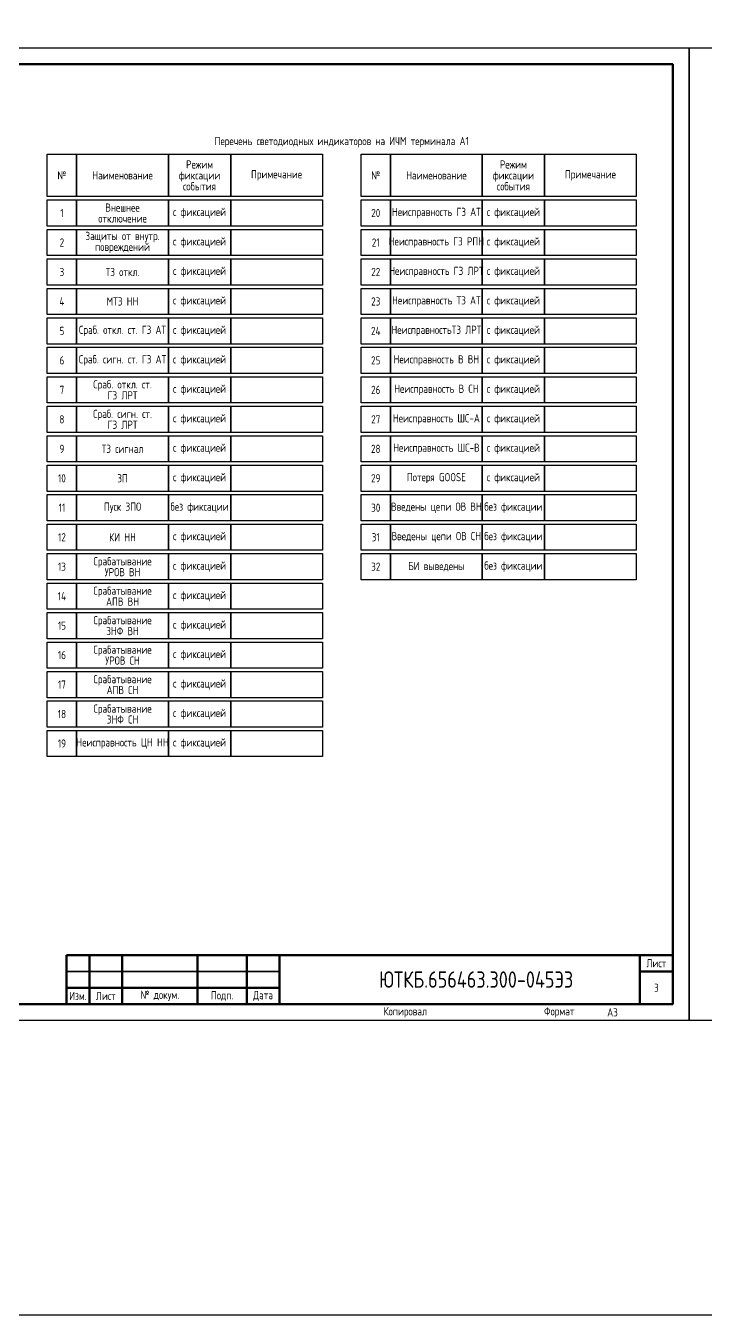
# Model space of a CAD drawing. Header units: millimetres. Extents: x -1117 to 2934, y -90 to 586.
# Drawn here: x 1057.6 to 1264.9, y -90 to 303.8 of the extents above; entities that cross this region are included whole.
import ezdxf

# ---------------------------------------------------------------- set-up
doc = ezdxf.new("R2010")
doc.units = ezdxf.units.MM
doc.styles.add('Gost_type_A', font='GOST_A.TTF')

# ---------------------------------------------------------------- blocks, each defined once
blk = doc.blocks.new('Формат_А3')
blk.add_lwpolyline([(-420, 297), (0, 297), (0, 0), (-420, 0)], close=True)
at = {"lineweight": 50}
blk.add_lwpolyline([(-400, 292), (-5, 292), (-5, 5), (-400, 5)], close=True, dxfattribs=at)
blk = doc.blocks.new('Штамп малый нижний')
at = {"lineweight": 50}
for points in [[(-185, 15), (-178, 15), (-178, 5), (-185, 5)], [(-178, 15), (-168, 15), (-168, 5), (-178, 5)], [(-168, 15), (-145, 15), (-145, 5), (-168, 5)], [(-145, 15), (-130, 15), (-130, 5), (-145, 5)], [(-130, 15), (-120, 15), (-120, 5), (-130, 5)], [(-120, 15), (-10, 15), (-10, 0), (-120, 0)], [(-10, 15), (0, 15), (0, 10), (-10, 10)], [(-10, 10), (0, 10), (0, 0), (-10, 0)], [(-185, 5), (-178, 5), (-178, 0), (-185, 0)], [(-178, 5), (-168, 5), (-168, 0), (-178, 0)], [(-168, 5), (-145, 5), (-145, 0), (-168, 0)], [(-145, 5), (-130, 5), (-130, 0), (-145, 0)], [(-130, 5), (-120, 5), (-120, 0), (-130, 0)]]:
    blk.add_lwpolyline(points, close=True, dxfattribs=at)
for points in [[(-185, 15), (-178, 15), (-178, 10), (-185, 10)], [(-178, 15), (-168, 15), (-168, 10), (-178, 10)], [(-168, 15), (-145, 15), (-145, 10), (-168, 10)], [(-145, 15), (-130, 15), (-130, 10), (-145, 10)], [(-130, 15), (-120, 15), (-120, 10), (-130, 10)], [(-185, 10), (-178, 10), (-178, 5), (-185, 5)], [(-178, 10), (-168, 10), (-168, 5), (-178, 5)], [(-168, 10), (-145, 10), (-145, 5), (-168, 5)], [(-145, 10), (-130, 10), (-130, 5), (-145, 5)], [(-130, 10), (-120, 10), (-120, 5), (-130, 5)]]:
    blk.add_lwpolyline(points, close=True)
at = {"char_height": 2.5, "style": 'Gost_type_A'}
for s, insert, width, attachment_point in [('Лист', (-5, 12.5), 10, 5), ('№ докум.', (-156.5, 2.5), 23, 5), ('Подп.', (-137.5, 2.5), 15, 5), ('Дата', (-125, 2.5), 10, 5), ('Изм.', (-181.5, 2.5), 7, 5), ('Лист', (-173, 2.5), 10, 5), ('Копировал', (-75, -2.53), 13.1202, 6), ('Формат', (-30, -2.53), 13.1202, 6)]:
    blk.add_mtext(s, dxfattribs=dict(at, insert=insert, width=width, attachment_point=attachment_point))

msp = doc.modelspace()

# ---------------------------------------------------------------- linework, layer by layer
for points in [[(-1117.42, 586), (2934.29, 586), (2934.29, -90), (-1117.42, -90)], [(1064.11, 264.58), (1073.11, 264.58), (1073.11, 251.58), (1064.11, 251.58)], [(1073.11, 264.58), (1101.11, 264.58), (1101.11, 251.58), (1073.11, 251.58)], [(1101.11, 264.58), (1120.11, 264.58), (1120.11, 251.58), (1101.11, 251.58)], [(1120.11, 264.58), (1148.11, 264.58), (1148.11, 251.58), (1120.11, 251.58)], [(1159.87, 264.58), (1168.87, 264.58), (1168.87, 251.58), (1159.87, 251.58)], [(1168.87, 264.58), (1196.87, 264.58), (1196.87, 251.58), (1168.87, 251.58)], [(1196.87, 264.58), (1215.87, 264.58), (1215.87, 251.58), (1196.87, 251.58)], [(1215.87, 264.58), (1243.87, 264.58), (1243.87, 251.58), (1215.87, 251.58)], [(1064.11, 250.58), (1073.11, 250.58), (1073.11, 242.58), (1064.11, 242.58)], [(1073.11, 250.58), (1101.11, 250.58), (1101.11, 242.58), (1073.11, 242.58)], [(1101.11, 250.58), (1120.11, 250.58), (1120.11, 242.58), (1101.11, 242.58)], [(1120.11, 250.58), (1148.11, 250.58), (1148.11, 242.58), (1120.11, 242.58)], [(1159.87, 250.58), (1168.87, 250.58), (1168.87, 242.58), (1159.87, 242.58)], [(1168.87, 250.58), (1196.87, 250.58), (1196.87, 242.58), (1168.87, 242.58)], [(1196.87, 250.58), (1215.87, 250.58), (1215.87, 242.58), (1196.87, 242.58)], [(1215.87, 250.58), (1243.87, 250.58), (1243.87, 242.58), (1215.87, 242.58)], [(1064.11, 241.58), (1073.11, 241.58), (1073.11, 233.58), (1064.11, 233.58)], [(1073.11, 241.58), (1101.11, 241.58), (1101.11, 233.58), (1073.11, 233.58)], [(1101.11, 241.58), (1120.11, 241.58), (1120.11, 233.58), (1101.11, 233.58)], [(1120.11, 241.58), (1148.11, 241.58), (1148.11, 233.58), (1120.11, 233.58)], [(1159.87, 241.58), (1168.87, 241.58), (1168.87, 233.58), (1159.87, 233.58)], [(1168.87, 241.58), (1196.87, 241.58), (1196.87, 233.58), (1168.87, 233.58)], [(1196.87, 241.58), (1215.87, 241.58), (1215.87, 233.58), (1196.87, 233.58)], [(1215.87, 241.58), (1243.87, 241.58), (1243.87, 233.58), (1215.87, 233.58)], [(1064.11, 232.58), (1073.11, 232.58), (1073.11, 224.58), (1064.11, 224.58)], [(1073.11, 232.58), (1101.11, 232.58), (1101.11, 224.58), (1073.11, 224.58)], [(1101.11, 232.58), (1120.11, 232.58), (1120.11, 224.58), (1101.11, 224.58)], [(1120.11, 232.58), (1148.11, 232.58), (1148.11, 224.58), (1120.11, 224.58)], [(1159.87, 232.58), (1168.87, 232.58), (1168.87, 224.58), (1159.87, 224.58)], [(1168.87, 232.58), (1196.87, 232.58), (1196.87, 224.58), (1168.87, 224.58)], [(1196.87, 232.58), (1215.87, 232.58), (1215.87, 224.58), (1196.87, 224.58)], [(1215.87, 232.58), (1243.87, 232.58), (1243.87, 224.58), (1215.87, 224.58)], [(1064.11, 223.58), (1073.11, 223.58), (1073.11, 215.58), (1064.11, 215.58)], [(1073.11, 223.58), (1101.11, 223.58), (1101.11, 215.58), (1073.11, 215.58)], [(1101.11, 223.58), (1120.11, 223.58), (1120.11, 215.58), (1101.11, 215.58)], [(1120.11, 223.58), (1148.11, 223.58), (1148.11, 215.58), (1120.11, 215.58)], [(1159.87, 223.58), (1168.87, 223.58), (1168.87, 215.58), (1159.87, 215.58)], [(1168.87, 223.58), (1196.87, 223.58), (1196.87, 215.58), (1168.87, 215.58)], [(1196.87, 223.58), (1215.87, 223.58), (1215.87, 215.58), (1196.87, 215.58)], [(1215.87, 223.58), (1243.87, 223.58), (1243.87, 215.58), (1215.87, 215.58)], [(1064.11, 214.58), (1073.11, 214.58), (1073.11, 206.58), (1064.11, 206.58)], [(1073.11, 214.58), (1101.11, 214.58), (1101.11, 206.58), (1073.11, 206.58)], [(1101.11, 214.58), (1120.11, 214.58), (1120.11, 206.58), (1101.11, 206.58)], [(1120.11, 214.58), (1148.11, 214.58), (1148.11, 206.58), (1120.11, 206.58)], [(1159.87, 214.58), (1168.87, 214.58), (1168.87, 206.58), (1159.87, 206.58)], [(1168.87, 214.58), (1196.87, 214.58), (1196.87, 206.58), (1168.87, 206.58)], [(1196.87, 214.58), (1215.87, 214.58), (1215.87, 206.58), (1196.87, 206.58)], [(1215.87, 214.58), (1243.87, 214.58), (1243.87, 206.58), (1215.87, 206.58)], [(1064.11, 205.58), (1073.11, 205.58), (1073.11, 197.58), (1064.11, 197.58)], [(1073.11, 205.58), (1101.11, 205.58), (1101.11, 197.58), (1073.11, 197.58)], [(1101.11, 205.58), (1120.11, 205.58), (1120.11, 197.58), (1101.11, 197.58)], [(1120.11, 205.58), (1148.11, 205.58), (1148.11, 197.58), (1120.11, 197.58)], [(1159.87, 205.58), (1168.87, 205.58), (1168.87, 197.58), (1159.87, 197.58)], [(1168.87, 205.58), (1196.87, 205.58), (1196.87, 197.58), (1168.87, 197.58)], [(1196.87, 205.58), (1215.87, 205.58), (1215.87, 197.58), (1196.87, 197.58)], [(1215.87, 205.58), (1243.87, 205.58), (1243.87, 197.58), (1215.87, 197.58)], [(1064.11, 196.58), (1073.11, 196.58), (1073.11, 188.58), (1064.11, 188.58)], [(1073.11, 196.58), (1101.11, 196.58), (1101.11, 188.58), (1073.11, 188.58)], [(1101.11, 196.58), (1120.11, 196.58), (1120.11, 188.58), (1101.11, 188.58)], [(1120.11, 196.58), (1148.11, 196.58), (1148.11, 188.58), (1120.11, 188.58)], [(1159.87, 196.58), (1168.87, 196.58), (1168.87, 188.58), (1159.87, 188.58)], [(1168.87, 196.58), (1196.87, 196.58), (1196.87, 188.58), (1168.87, 188.58)], [(1196.87, 196.58), (1215.87, 196.58), (1215.87, 188.58), (1196.87, 188.58)], [(1215.87, 196.58), (1243.87, 196.58), (1243.87, 188.58), (1215.87, 188.58)], [(1064.11, 187.58), (1073.11, 187.58), (1073.11, 179.58), (1064.11, 179.58)], [(1073.11, 187.58), (1101.11, 187.58), (1101.11, 179.58), (1073.11, 179.58)], [(1101.11, 187.58), (1120.11, 187.58), (1120.11, 179.58), (1101.11, 179.58)], [(1120.11, 187.58), (1148.11, 187.58), (1148.11, 179.58), (1120.11, 179.58)], [(1159.87, 187.58), (1168.87, 187.58), (1168.87, 179.58), (1159.87, 179.58)], [(1168.87, 187.58), (1196.87, 187.58), (1196.87, 179.58), (1168.87, 179.58)], [(1196.87, 187.58), (1215.87, 187.58), (1215.87, 179.58), (1196.87, 179.58)], [(1215.87, 187.58), (1243.87, 187.58), (1243.87, 179.58), (1215.87, 179.58)], [(1064.11, 178.58), (1073.11, 178.58), (1073.11, 170.58), (1064.11, 170.58)], [(1073.11, 178.58), (1101.11, 178.58), (1101.11, 170.58), (1073.11, 170.58)], [(1101.11, 178.58), (1120.11, 178.58), (1120.11, 170.58), (1101.11, 170.58)], [(1120.11, 178.58), (1148.11, 178.58), (1148.11, 170.58), (1120.11, 170.58)], [(1159.87, 178.58), (1168.87, 178.58), (1168.87, 170.58), (1159.87, 170.58)], [(1168.87, 178.58), (1196.87, 178.58), (1196.87, 170.58), (1168.87, 170.58)], [(1196.87, 178.58), (1215.87, 178.58), (1215.87, 170.58), (1196.87, 170.58)], [(1215.87, 178.58), (1243.87, 178.58), (1243.87, 170.58), (1215.87, 170.58)], [(1064.11, 169.58), (1073.11, 169.58), (1073.11, 161.58), (1064.11, 161.58)], [(1073.11, 169.58), (1101.11, 169.58), (1101.11, 161.58), (1073.11, 161.58)], [(1101.11, 169.58), (1120.11, 169.58), (1120.11, 161.58), (1101.11, 161.58)], [(1120.11, 169.58), (1148.11, 169.58), (1148.11, 161.58), (1120.11, 161.58)], [(1159.87, 169.58), (1168.87, 169.58), (1168.87, 161.58), (1159.87, 161.58)], [(1168.87, 169.58), (1196.87, 169.58), (1196.87, 161.58), (1168.87, 161.58)], [(1196.87, 169.58), (1215.87, 169.58), (1215.87, 161.58), (1196.87, 161.58)], [(1215.87, 169.58), (1243.87, 169.58), (1243.87, 161.58), (1215.87, 161.58)], [(1064.11, 160.58), (1073.11, 160.58), (1073.11, 152.58), (1064.11, 152.58)], [(1073.11, 160.58), (1101.11, 160.58), (1101.11, 152.58), (1073.11, 152.58)], [(1101.11, 160.58), (1120.11, 160.58), (1120.11, 152.58), (1101.11, 152.58)], [(1120.11, 160.58), (1148.11, 160.58), (1148.11, 152.58), (1120.11, 152.58)], [(1159.87, 160.58), (1168.87, 160.58), (1168.87, 152.58), (1159.87, 152.58)], [(1168.87, 160.58), (1196.87, 160.58), (1196.87, 152.58), (1168.87, 152.58)], [(1196.87, 160.58), (1215.87, 160.58), (1215.87, 152.58), (1196.87, 152.58)], [(1215.87, 160.58), (1243.87, 160.58), (1243.87, 152.58), (1215.87, 152.58)], [(1064.11, 151.58), (1073.11, 151.58), (1073.11, 143.58), (1064.11, 143.58)], [(1073.11, 151.58), (1101.11, 151.58), (1101.11, 143.58), (1073.11, 143.58)], [(1101.11, 151.58), (1120.11, 151.58), (1120.11, 143.58), (1101.11, 143.58)], [(1120.11, 151.58), (1148.11, 151.58), (1148.11, 143.58), (1120.11, 143.58)], [(1159.87, 151.58), (1168.87, 151.58), (1168.87, 143.58), (1159.87, 143.58)], [(1168.87, 151.58), (1196.87, 151.58), (1196.87, 143.58), (1168.87, 143.58)], [(1196.87, 151.58), (1215.87, 151.58), (1215.87, 143.58), (1196.87, 143.58)], [(1215.87, 151.58), (1243.87, 151.58), (1243.87, 143.58), (1215.87, 143.58)], [(1064.11, 142.58), (1073.11, 142.58), (1073.11, 134.58), (1064.11, 134.58)], [(1073.11, 142.58), (1101.11, 142.58), (1101.11, 134.58), (1073.11, 134.58)], [(1101.11, 142.58), (1120.11, 142.58), (1120.11, 134.58), (1101.11, 134.58)], [(1120.11, 142.58), (1148.11, 142.58), (1148.11, 134.58), (1120.11, 134.58)], [(1159.87, 142.58), (1168.87, 142.58), (1168.87, 134.58), (1159.87, 134.58)], [(1168.87, 142.58), (1196.87, 142.58), (1196.87, 134.58), (1168.87, 134.58)], [(1196.87, 142.58), (1215.87, 142.58), (1215.87, 134.58), (1196.87, 134.58)], [(1215.87, 142.58), (1243.87, 142.58), (1243.87, 134.58), (1215.87, 134.58)], [(1064.11, 133.58), (1073.11, 133.58), (1073.11, 125.58), (1064.11, 125.58)], [(1073.11, 133.58), (1101.11, 133.58), (1101.11, 125.58), (1073.11, 125.58)], [(1101.11, 133.58), (1120.11, 133.58), (1120.11, 125.58), (1101.11, 125.58)], [(1120.11, 133.58), (1148.11, 133.58), (1148.11, 125.58), (1120.11, 125.58)], [(1064.11, 124.58), (1073.11, 124.58), (1073.11, 116.58), (1064.11, 116.58)], [(1073.11, 124.58), (1101.11, 124.58), (1101.11, 116.58), (1073.11, 116.58)], [(1101.11, 124.58), (1120.11, 124.58), (1120.11, 116.58), (1101.11, 116.58)], [(1120.11, 124.58), (1148.11, 124.58), (1148.11, 116.58), (1120.11, 116.58)], [(1064.11, 115.58), (1073.11, 115.58), (1073.11, 107.58), (1064.11, 107.58)], [(1073.11, 115.58), (1101.11, 115.58), (1101.11, 107.58), (1073.11, 107.58)], [(1101.11, 115.58), (1120.11, 115.58), (1120.11, 107.58), (1101.11, 107.58)], [(1120.11, 115.58), (1148.11, 115.58), (1148.11, 107.58), (1120.11, 107.58)], [(1064.11, 106.58), (1073.11, 106.58), (1073.11, 98.58), (1064.11, 98.58)], [(1073.11, 106.58), (1101.11, 106.58), (1101.11, 98.58), (1073.11, 98.58)], [(1101.11, 106.58), (1120.11, 106.58), (1120.11, 98.58), (1101.11, 98.58)], [(1120.11, 106.58), (1148.11, 106.58), (1148.11, 98.58), (1120.11, 98.58)], [(1064.11, 97.58), (1073.11, 97.58), (1073.11, 89.58), (1064.11, 89.58)], [(1073.11, 97.58), (1101.11, 97.58), (1101.11, 89.58), (1073.11, 89.58)], [(1101.11, 97.58), (1120.11, 97.58), (1120.11, 89.58), (1101.11, 89.58)], [(1120.11, 97.58), (1148.11, 97.58), (1148.11, 89.58), (1120.11, 89.58)], [(1064.11, 88.58), (1073.11, 88.58), (1073.11, 80.58), (1064.11, 80.58)], [(1073.11, 88.58), (1101.11, 88.58), (1101.11, 80.58), (1073.11, 80.58)], [(1101.11, 88.58), (1120.11, 88.58), (1120.11, 80.58), (1101.11, 80.58)], [(1120.11, 88.58), (1148.11, 88.58), (1148.11, 80.58), (1120.11, 80.58)]]:
    msp.add_lwpolyline(points, close=True)

# ---------------------------------------------------------------- block references
at = {"color": 1}
for name, p in [('Формат_А3', (1260, 0)), ('Формат_А3', (1680, 0)), ('Штамп малый нижний', (1255, 5))]:
    msp.add_blockref(name, p, dxfattribs=at)

# ---------------------------------------------------------------- texts
at = {"char_height": 2.5, "style": 'Gost_type_A'}
for s, insert, width, attachment_point, line_spacing_factor in [('Перечень светодиодных индикаторов на ИЧМ терминала А1', (1153.99, 266.63), 179.7591, 8, 0.9), ('Режим\\Pфиксации события', (1110.61, 258.08), 19, 5, 0.8), ('Режим\\Pфиксации события', (1206.37, 258.08), 19, 5, 0.8), ('№ ', (1068.61, 258.08), 9, 5, 0.8), ('Наименование ', (1087.11, 258.08), 28, 5, 0.8), ('Примечание', (1134.11, 258.08), 28, 5, 0.8), ('№ ', (1164.37, 258.08), 9, 5, 0.8), ('Наименование ', (1182.87, 258.08), 28, 5, 0.8), ('Примечание', (1229.87, 258.08), 28, 5, 0.8), ('Внешнее\\Pотключение ', (1087.11, 246.58), 28, 5, 0.8), ('с фиксацией', (1110.61, 246.58), 19, 5, 0.8), ('Неисправность ГЗ АТ', (1182.87, 246.58), 28, 5, 0.8), ('с фиксацией', (1206.37, 246.58), 19, 5, 0.8), ('1', (1068.61, 246.58), 9, 5, 0.8), ('20', (1164.37, 246.58), 9, 5, 0.8), ('Защиты от внутр. повреждений', (1087.11, 237.58), 28, 5, 0.8), ('2', (1068.61, 237.58), 9, 5, 0.8), ('с фиксацией', (1110.61, 237.58), 19, 5, 0.8), ('21', (1164.37, 237.58), 9, 5, 0.8), ('Неисправность ГЗ РПН', (1182.87, 237.58), 28, 5, 0.8), ('с фиксацией', (1206.37, 237.58), 19, 5, 0.8), ('3', (1068.61, 228.58), 9, 5, 0.8), ('ТЗ откл.', (1087.11, 228.58), 28, 5, 0.8), ('с фиксацией', (1110.61, 228.58), 19, 5, 0.8), ('22', (1164.37, 228.58), 9, 5, 0.8), ('Неисправность ГЗ ЛРТ', (1182.87, 228.58), 28, 5, 0.8), ('с фиксацией', (1206.37, 228.58), 19, 5, 0.8), ('4', (1068.61, 219.58), 9, 5, 0.8), ('МТЗ НН', (1087.11, 219.58), 28, 5, 0.8), ('с фиксацией', (1110.61, 219.58), 19, 5, 0.8), ('23', (1164.37, 219.58), 9, 5, 0.8), ('Неисправность ТЗ АТ', (1182.87, 219.58), 28, 5, 0.8), ('с фиксацией', (1206.37, 219.58), 19, 5, 0.8), ('5', (1068.61, 210.58), 9, 5, 0.8), ('Сраб. откл. ст. ГЗ АТ', (1087.11, 210.58), 28, 5, 0.8), ('с фиксацией', (1110.61, 210.58), 19, 5, 0.8), ('24', (1164.37, 210.58), 9, 5, 0.8), ('НеисправностьТЗ ЛРТ', (1182.87, 210.58), 28, 5, 0.8), ('с фиксацией', (1206.37, 210.58), 19, 5, 0.8), ('6', (1068.61, 201.58), 9, 5, 0.8), ('Сраб. сигн. ст. ГЗ АТ', (1087.11, 201.58), 28, 5, 0.8), ('с фиксацией', (1110.61, 201.58), 19, 5, 0.8), ('25', (1164.37, 201.58), 9, 5, 0.8), ('Неисправность В ВН', (1182.87, 201.58), 28, 5, 0.8), ('с фиксацией', (1206.37, 201.58), 19, 5, 0.8), ('7', (1068.61, 192.58), 9, 5, 0.8), ('Сраб. откл. ст. \\PГЗ ЛРТ', (1087.11, 192.58), 28, 5, 0.8), ('с фиксацией', (1110.61, 192.58), 19, 5, 0.8), ('26', (1164.37, 192.58), 9, 5, 0.8), ('Неисправность В СН', (1182.87, 192.58), 28, 5, 0.8), ('с фиксацией', (1206.37, 192.58), 19, 5, 0.8), ('Сраб. сигн. ст. \\PГЗ ЛРТ', (1087.11, 183.58), 28, 5, 0.8), ('с фиксацией', (1110.61, 183.58), 19, 5, 0.8), ('Неисправность ШС-А', (1182.87, 183.58), 28, 5, 0.8), ('с фиксацией', (1206.37, 183.58), 19, 5, 0.8), ('8', (1068.61, 183.58), 9, 5, 0.8), ('27', (1164.37, 183.58), 9, 5, 0.8), ('9', (1068.61, 174.58), 9, 5, 0.8), ('ТЗ сигнал', (1087.11, 174.58), 28, 5, 0.8), ('с фиксацией', (1110.61, 174.58), 19, 5, 0.8), ('28', (1164.37, 174.58), 9, 5, 0.8), ('Неисправность ШС-В', (1182.87, 174.58), 28, 5, 0.8), ('с фиксацией', (1206.37, 174.58), 19, 5, 0.8), ('10', (1068.61, 165.58), 9, 5, 0.8), ('ЗП', (1087.11, 165.58), 28, 5, 0.8), ('с фиксацией', (1110.61, 165.58), 19, 5, 0.8), ('29', (1164.37, 165.58), 9, 5, 0.8), ('Потеря GOOSE', (1182.87, 165.58), 28, 5, 0.8), ('с фиксацией', (1206.37, 165.58), 19, 5, 0.8), ('11', (1068.61, 156.58), 9, 5, 0.8), ('Пуск ЗПО', (1087.11, 156.58), 28, 5, 0.8), ('без фиксации', (1110.61, 156.58), 19, 5, 0.8), ('30', (1164.37, 156.58), 9, 5, 0.8), ('Введены цепи ОВ ВН', (1182.87, 156.58), 28, 5, 0.8), ('без фиксации', (1206.37, 156.58), 19, 5, 0.8), ('12', (1068.61, 147.58), 9, 5, 0.8), ('КИ НН', (1087.11, 147.58), 28, 5, 0.8), ('с фиксацией', (1110.61, 147.58), 19, 5, 0.8), ('31', (1164.37, 147.58), 9, 5, 0.8), ('Введены цепи ОВ СН', (1182.87, 147.58), 28, 5, 0.8), ('без фиксации', (1206.37, 147.58), 19, 5, 0.8), ('13', (1068.61, 138.58), 9, 5, 0.8), ('Срабатывание\\PУРОВ ВН', (1087.11, 138.58), 28, 5, 0.8), ('с фиксацией', (1110.61, 138.58), 19, 5, 0.8), ('32', (1164.37, 138.58), 9, 5, 0.8), ('БИ выведены', (1182.87, 138.58), 28, 5, 0.8), ('без фиксации', (1206.37, 138.58), 19, 5, 0.8), ('14', (1068.61, 129.58), 9, 5, 0.8), ('Срабатывание\\PАПВ ВН', (1087.11, 129.58), 28, 5, 0.8), ('с фиксацией', (1110.61, 129.58), 19, 5, 0.8), ('Срабатывание\\PЗНФ ВН', (1087.11, 120.58), 28, 5, 0.8), ('с фиксацией', (1110.61, 120.58), 19, 5, 0.8), ('15', (1068.61, 120.58), 9, 5, 0.8), ('Срабатывание\\PУРОВ СН', (1087.11, 111.58), 28, 5, 0.8), ('16', (1068.61, 111.58), 9, 5, 0.8), ('с фиксацией', (1110.61, 111.58), 19, 5, 0.8), ('17', (1068.61, 102.58), 9, 5, 0.8), ('Срабатывание\\PАПВ СН', (1087.11, 102.58), 28, 5, 0.8), ('с фиксацией', (1110.61, 102.58), 19, 5, 0.8), ('18', (1068.61, 93.58), 9, 5, 0.8), ('Срабатывание\\PЗНФ СН', (1087.11, 93.58), 28, 5, 0.8), ('с фиксацией', (1110.61, 93.58), 19, 5, 0.8), ('19', (1068.61, 84.58), 9, 5, 0.8), ('Неисправность ЦН НН', (1087.11, 84.58), 28, 5, 0.8), ('с фиксацией', (1110.61, 84.58), 19, 5, 0.8)]:
    msp.add_mtext(s, dxfattribs=dict(at, insert=insert, width=width, attachment_point=attachment_point, line_spacing_factor=line_spacing_factor))
at = {"style": 'Gost_type_A'}
for s, insert, char_height, width, attachment_point in [('ЮТКБ.656463.300-045Э3', (1195, 12.5), 5, 120, 5), ('3', (1250, 10), 2.5, 10, 5), ('A3', (1235, 2.5), 2.5, 20, 4)]:
    msp.add_mtext(s, dxfattribs=dict(at, insert=insert, char_height=char_height, width=width, attachment_point=attachment_point))

doc.saveas('drawing.dxf')
